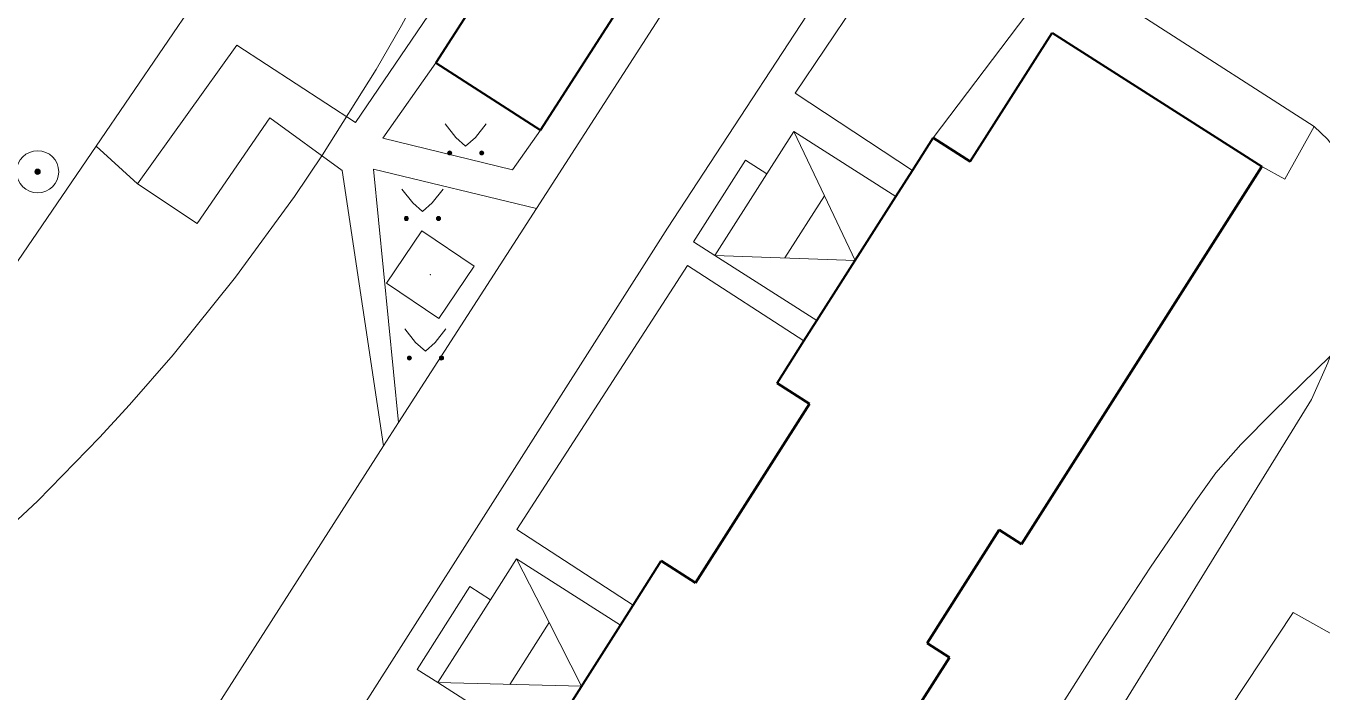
# Model space of a CAD drawing. Extents: x 1000 to 4000, y -5000 to -1000.
# Drawn here: x 1460.8 to 1522.3, y -4494.7 to -4463.1 of the extents above; entities that cross this region are included whole.
import ezdxf

# ---------------------------------------------------------------- set-up
doc = ezdxf.new("R2010")
doc.units = 0
doc.header["$MEASUREMENT"] = 0
for name, color, linetype in [('СЛОЙ_24', 7, 'CONTINUOUS'), ('СЛОЙ_3', 7, 'CONTINUOUS'), ('СЛОЙ_41', 7, 'CONTINUOUS'), ('СЛОЙ_50', 7, 'CONTINUOUS'), ('СЛОЙ_6', 7, 'CONTINUOUS'), ('СЛОЙ_7', 7, 'CONTINUOUS')]:
    doc.layers.add(name, color=color, linetype=linetype)

msp = doc.modelspace()

# ---------------------------------------------------------------- linework, layer by layer
at = {"layer": 'СЛОЙ_24', "color": 253, "linetype": 'Continuous', "lineweight": 0}
for p, q in [((1480.285, -4464.868), (1477.77, -4468.436)), ((1485.252, -4468.057), (1483.909, -4469.941)), ((1521.941, -4467.882), (1520.562, -4470.385)), ((1520.562, -4470.385), (1519.469, -4469.783))]:
    msp.add_line(p, q, dxfattribs=at)
for points in [[(1466.133, -4470.596), (1470.832, -4464.021), (1476.467, -4467.692), (1490.885, -4446.474)], [(1500.18, -4459.092), (1502.131, -4457.706), (1503.225, -4457.341), (1504.757, -4457.414), (1506.489, -4457.943), (1521.941, -4467.882)], [(1485.051, -4471.767), (1494.226, -4457.523)], [(1462.36, -4518.032), (1470.356, -4505.557), (1491.269, -4472.699), (1500.18, -4459.092)], [(1509.11, -4461.498), (1503.874, -4468.417)], [(1502.886, -4469.969), (1497.322, -4466.297), (1500.144, -4462.119)], [(1477.803, -4483.03), (1475.843, -4469.97), (1472.398, -4467.465), (1468.952, -4472.475), (1466.133, -4470.596)], [(1477.77, -4468.436), (1483.909, -4469.941)], [(1488.42, -4533.699), (1501.181, -4514.246), (1521.829, -4480.824), (1522.603, -4479.091), (1523.606, -4476.219), (1524.062, -4473.939), (1524.108, -4471.676), (1523.808, -4470.523), (1523.561, -4470.035), (1523.239, -4469.334), (1522.576, -4468.488), (1521.941, -4467.882)], [(1466.133, -4470.596), (1464.16, -4468.811)], [(1478.512, -4481.922), (1477.321, -4469.911)], [(1477.321, -4469.911), (1485.051, -4471.767)], [(1478.974, -4481.2), (1485.051, -4471.767)], [(1489.645, -4490.574), (1484.121, -4486.998), (1492.217, -4474.468), (1497.742, -4478.045)], [(1478.512, -4481.922), (1478.974, -4481.2)], [(1477.803, -4483.03), (1478.512, -4481.922)], [(1464.648, -4503.588), (1477.803, -4483.03)], [(1513.424, -4502.291), (1520.949, -4490.931), (1525.928, -4493.703)]]:
    msp.add_lwpolyline(points, dxfattribs=at)
at = {"layer": 'СЛОЙ_3', "color": 253, "linetype": 'Continuous', "lineweight": 0}
for p, q in [((1477.939, -4475.308), (1479.622, -4472.825)), ((1479.622, -4472.825), (1482.105, -4474.507)), ((1482.105, -4474.507), (1480.423, -4476.99)), ((1477.939, -4475.308), (1480.423, -4476.99))]:
    msp.add_line(p, q, dxfattribs=at)
msp.add_point((1480.022, -4474.907), dxfattribs=at)
at = {"layer": 'СЛОЙ_41', "color": 253, "linetype": 'Continuous', "lineweight": 0}
for p, q in [((1480.722, -4467.746), (1481.232, -4468.396)), ((1482.672, -4467.746), (1482.162, -4468.396)), ((1481.232, -4468.396), (1481.692, -4468.806)), ((1482.162, -4468.396), (1481.692, -4468.806)), ((1478.671, -4470.856), (1479.181, -4471.506)), ((1480.621, -4470.856), (1480.111, -4471.506)), ((1479.181, -4471.506), (1479.641, -4471.916)), ((1480.111, -4471.506), (1479.641, -4471.916)), ((1478.812, -4477.474), (1479.322, -4478.124)), ((1480.762, -4477.474), (1480.252, -4478.124)), ((1479.322, -4478.124), (1479.782, -4478.534)), ((1480.252, -4478.124), (1479.782, -4478.534))]:
    msp.add_line(p, q, dxfattribs=at)
for centre in [(1480.936, -4469.134), (1482.457, -4469.134), (1478.885, -4472.244), (1480.406, -4472.244), (1479.026, -4478.862), (1480.547, -4478.862)]:
    msp.add_circle(centre, 0.0976, dxfattribs=at)
for points in [[(1480.854, -4469.188), (1480.845, -4469.097), (1480.854, -4469.08)], [(1480.867, -4469.203), (1480.854, -4469.08), (1480.867, -4469.065)], [(1480.854, -4469.188), (1480.854, -4469.08), (1480.867, -4469.203)], [(1480.881, -4469.215), (1480.867, -4469.065), (1480.881, -4469.053)], [(1480.867, -4469.203), (1480.867, -4469.065), (1480.881, -4469.215)], [(1480.898, -4469.224), (1480.881, -4469.053), (1480.898, -4469.044)], [(1480.881, -4469.215), (1480.881, -4469.053), (1480.898, -4469.224)], [(1480.917, -4469.23), (1480.898, -4469.044), (1480.917, -4469.038)], [(1480.898, -4469.224), (1480.898, -4469.044), (1480.917, -4469.23)], [(1480.936, -4469.232), (1480.917, -4469.038), (1480.936, -4469.036)], [(1480.917, -4469.23), (1480.917, -4469.038), (1480.936, -4469.232)], [(1482.375, -4469.188), (1482.366, -4469.097), (1482.375, -4469.08)], [(1482.388, -4469.203), (1482.375, -4469.08), (1482.388, -4469.065)], [(1482.375, -4469.188), (1482.375, -4469.08), (1482.388, -4469.203)], [(1482.402, -4469.215), (1482.388, -4469.065), (1482.402, -4469.053)], [(1482.388, -4469.203), (1482.388, -4469.065), (1482.402, -4469.215)], [(1482.419, -4469.224), (1482.402, -4469.053), (1482.419, -4469.044)], [(1482.402, -4469.215), (1482.402, -4469.053), (1482.419, -4469.224)], [(1482.438, -4469.23), (1482.419, -4469.044), (1482.438, -4469.038)], [(1482.419, -4469.224), (1482.419, -4469.044), (1482.438, -4469.23)], [(1482.457, -4469.232), (1482.438, -4469.038), (1482.457, -4469.036)], [(1482.438, -4469.23), (1482.438, -4469.038), (1482.457, -4469.232)], [(1480.84, -4469.153), (1480.838, -4469.134), (1480.84, -4469.115)], [(1480.845, -4469.171), (1480.84, -4469.115), (1480.845, -4469.097)], [(1480.84, -4469.153), (1480.84, -4469.115), (1480.845, -4469.171)], [(1480.845, -4469.171), (1480.845, -4469.097), (1480.854, -4469.188)], [(1482.361, -4469.153), (1482.359, -4469.134), (1482.361, -4469.115)], [(1482.366, -4469.171), (1482.361, -4469.115), (1482.366, -4469.097)], [(1482.361, -4469.153), (1482.361, -4469.115), (1482.366, -4469.171)], [(1482.366, -4469.171), (1482.366, -4469.097), (1482.375, -4469.188)], [(1478.83, -4472.325), (1478.816, -4472.175), (1478.83, -4472.163)], [(1478.847, -4472.334), (1478.83, -4472.163), (1478.847, -4472.154)], [(1478.83, -4472.325), (1478.83, -4472.163), (1478.847, -4472.334)], [(1478.866, -4472.34), (1478.847, -4472.154), (1478.866, -4472.148)], [(1478.847, -4472.334), (1478.847, -4472.154), (1478.866, -4472.34)], [(1478.885, -4472.342), (1478.866, -4472.148), (1478.885, -4472.146)], [(1478.866, -4472.34), (1478.866, -4472.148), (1478.885, -4472.342)], [(1480.351, -4472.325), (1480.337, -4472.175), (1480.351, -4472.163)], [(1480.368, -4472.334), (1480.351, -4472.163), (1480.368, -4472.154)], [(1480.351, -4472.325), (1480.351, -4472.163), (1480.368, -4472.334)], [(1480.387, -4472.34), (1480.368, -4472.154), (1480.387, -4472.148)], [(1480.368, -4472.334), (1480.368, -4472.154), (1480.387, -4472.34)], [(1480.406, -4472.342), (1480.387, -4472.148), (1480.406, -4472.146)], [(1480.387, -4472.34), (1480.387, -4472.148), (1480.406, -4472.342)], [(1478.789, -4472.263), (1478.787, -4472.244), (1478.789, -4472.225)], [(1478.794, -4472.281), (1478.789, -4472.225), (1478.794, -4472.207)], [(1478.789, -4472.263), (1478.789, -4472.225), (1478.794, -4472.281)], [(1478.803, -4472.298), (1478.794, -4472.207), (1478.803, -4472.19)], [(1478.794, -4472.281), (1478.794, -4472.207), (1478.803, -4472.298)], [(1478.816, -4472.313), (1478.803, -4472.19), (1478.816, -4472.175)], [(1478.803, -4472.298), (1478.803, -4472.19), (1478.816, -4472.313)], [(1478.816, -4472.313), (1478.816, -4472.175), (1478.83, -4472.325)], [(1480.31, -4472.263), (1480.308, -4472.244), (1480.31, -4472.225)], [(1480.315, -4472.281), (1480.31, -4472.225), (1480.315, -4472.207)], [(1480.31, -4472.263), (1480.31, -4472.225), (1480.315, -4472.281)], [(1480.324, -4472.298), (1480.315, -4472.207), (1480.324, -4472.19)], [(1480.315, -4472.281), (1480.315, -4472.207), (1480.324, -4472.298)], [(1480.337, -4472.313), (1480.324, -4472.19), (1480.337, -4472.175)], [(1480.324, -4472.298), (1480.324, -4472.19), (1480.337, -4472.313)], [(1480.337, -4472.313), (1480.337, -4472.175), (1480.351, -4472.325)], [(1478.93, -4478.881), (1478.928, -4478.862), (1478.93, -4478.843)], [(1478.935, -4478.899), (1478.93, -4478.843), (1478.935, -4478.825)], [(1478.93, -4478.881), (1478.93, -4478.843), (1478.935, -4478.899)], [(1478.944, -4478.916), (1478.935, -4478.825), (1478.944, -4478.808)], [(1478.935, -4478.899), (1478.935, -4478.825), (1478.944, -4478.916)], [(1478.957, -4478.931), (1478.944, -4478.808), (1478.957, -4478.793)], [(1478.944, -4478.916), (1478.944, -4478.808), (1478.957, -4478.931)], [(1478.971, -4478.943), (1478.957, -4478.793), (1478.971, -4478.781)], [(1478.957, -4478.931), (1478.957, -4478.793), (1478.971, -4478.943)], [(1478.988, -4478.952), (1478.971, -4478.781), (1478.988, -4478.772)], [(1478.971, -4478.943), (1478.971, -4478.781), (1478.988, -4478.952)], [(1479.007, -4478.958), (1478.988, -4478.772), (1479.007, -4478.766)], [(1478.988, -4478.952), (1478.988, -4478.772), (1479.007, -4478.958)], [(1479.026, -4478.96), (1479.007, -4478.766), (1479.026, -4478.764)], [(1479.007, -4478.958), (1479.007, -4478.766), (1479.026, -4478.96)], [(1480.451, -4478.881), (1480.449, -4478.862), (1480.451, -4478.843)], [(1480.456, -4478.899), (1480.451, -4478.843), (1480.456, -4478.825)], [(1480.451, -4478.881), (1480.451, -4478.843), (1480.456, -4478.899)], [(1480.465, -4478.916), (1480.456, -4478.825), (1480.465, -4478.808)], [(1480.456, -4478.899), (1480.456, -4478.825), (1480.465, -4478.916)], [(1480.478, -4478.931), (1480.465, -4478.808), (1480.478, -4478.793)], [(1480.465, -4478.916), (1480.465, -4478.808), (1480.478, -4478.931)], [(1480.492, -4478.943), (1480.478, -4478.793), (1480.492, -4478.781)], [(1480.478, -4478.931), (1480.478, -4478.793), (1480.492, -4478.943)], [(1480.509, -4478.952), (1480.492, -4478.781), (1480.509, -4478.772)], [(1480.492, -4478.943), (1480.492, -4478.781), (1480.509, -4478.952)], [(1480.528, -4478.958), (1480.509, -4478.772), (1480.528, -4478.766)], [(1480.509, -4478.952), (1480.509, -4478.772), (1480.528, -4478.958)], [(1480.547, -4478.96), (1480.528, -4478.766), (1480.547, -4478.764)], [(1480.528, -4478.958), (1480.528, -4478.766), (1480.547, -4478.96)]]:
    msp.add_solid(points, dxfattribs=at)
at = {"layer": 'СЛОЙ_41', "color": 253, "linetype": 'Continuous', "lineweight": 0, "extrusion": (0, 0, -1)}
for points in [[(-1480.936, -4469.232), (-1480.936, -4469.036), (-1480.955, -4469.23)], [(-1480.955, -4469.23), (-1480.936, -4469.036), (-1480.955, -4469.038)], [(-1480.955, -4469.23), (-1480.955, -4469.038), (-1480.973, -4469.224)], [(-1480.973, -4469.224), (-1480.955, -4469.038), (-1480.973, -4469.044)], [(-1480.973, -4469.224), (-1480.973, -4469.044), (-1480.99, -4469.215)], [(-1480.99, -4469.215), (-1480.973, -4469.044), (-1480.99, -4469.053)], [(-1480.99, -4469.215), (-1480.99, -4469.053), (-1481.005, -4469.203)], [(-1481.005, -4469.203), (-1480.99, -4469.053), (-1481.005, -4469.065)], [(-1481.005, -4469.203), (-1481.005, -4469.065), (-1481.017, -4469.188)], [(-1481.017, -4469.188), (-1481.005, -4469.065), (-1481.017, -4469.08)], [(-1481.017, -4469.188), (-1481.017, -4469.08), (-1481.026, -4469.171)], [(-1481.026, -4469.171), (-1481.017, -4469.08), (-1481.026, -4469.097)], [(-1482.457, -4469.232), (-1482.457, -4469.036), (-1482.476, -4469.23)], [(-1482.476, -4469.23), (-1482.457, -4469.036), (-1482.476, -4469.038)], [(-1482.476, -4469.23), (-1482.476, -4469.038), (-1482.494, -4469.224)], [(-1482.494, -4469.224), (-1482.476, -4469.038), (-1482.494, -4469.044)], [(-1482.494, -4469.224), (-1482.494, -4469.044), (-1482.511, -4469.215)], [(-1482.511, -4469.215), (-1482.494, -4469.044), (-1482.511, -4469.053)], [(-1482.511, -4469.215), (-1482.511, -4469.053), (-1482.526, -4469.203)], [(-1482.526, -4469.203), (-1482.511, -4469.053), (-1482.526, -4469.065)], [(-1482.526, -4469.203), (-1482.526, -4469.065), (-1482.538, -4469.188)], [(-1482.538, -4469.188), (-1482.526, -4469.065), (-1482.538, -4469.08)], [(-1482.538, -4469.188), (-1482.538, -4469.08), (-1482.547, -4469.171)], [(-1482.547, -4469.171), (-1482.538, -4469.08), (-1482.547, -4469.097)], [(-1481.026, -4469.171), (-1481.026, -4469.097), (-1481.031, -4469.153)], [(-1481.031, -4469.153), (-1481.026, -4469.097), (-1481.031, -4469.115)], [(-1481.031, -4469.153), (-1481.031, -4469.115), (-1481.033, -4469.134)], [(-1482.547, -4469.171), (-1482.547, -4469.097), (-1482.552, -4469.153)], [(-1482.552, -4469.153), (-1482.547, -4469.097), (-1482.552, -4469.115)], [(-1482.552, -4469.153), (-1482.552, -4469.115), (-1482.554, -4469.134)], [(-1478.885, -4472.342), (-1478.885, -4472.146), (-1478.904, -4472.34)], [(-1478.904, -4472.34), (-1478.885, -4472.146), (-1478.904, -4472.148)], [(-1478.904, -4472.34), (-1478.904, -4472.148), (-1478.922, -4472.334)], [(-1478.922, -4472.334), (-1478.904, -4472.148), (-1478.922, -4472.154)], [(-1478.922, -4472.334), (-1478.922, -4472.154), (-1478.939, -4472.325)], [(-1478.939, -4472.325), (-1478.922, -4472.154), (-1478.939, -4472.163)], [(-1478.939, -4472.325), (-1478.939, -4472.163), (-1478.954, -4472.313)], [(-1478.954, -4472.313), (-1478.939, -4472.163), (-1478.954, -4472.175)], [(-1480.406, -4472.342), (-1480.406, -4472.146), (-1480.425, -4472.34)], [(-1480.425, -4472.34), (-1480.406, -4472.146), (-1480.425, -4472.148)], [(-1480.425, -4472.34), (-1480.425, -4472.148), (-1480.443, -4472.334)], [(-1480.443, -4472.334), (-1480.425, -4472.148), (-1480.443, -4472.154)], [(-1480.443, -4472.334), (-1480.443, -4472.154), (-1480.46, -4472.325)], [(-1480.46, -4472.325), (-1480.443, -4472.154), (-1480.46, -4472.163)], [(-1480.46, -4472.325), (-1480.46, -4472.163), (-1480.475, -4472.313)], [(-1480.475, -4472.313), (-1480.46, -4472.163), (-1480.475, -4472.175)], [(-1478.954, -4472.313), (-1478.954, -4472.175), (-1478.966, -4472.298)], [(-1478.966, -4472.298), (-1478.954, -4472.175), (-1478.966, -4472.19)], [(-1478.966, -4472.298), (-1478.966, -4472.19), (-1478.975, -4472.281)], [(-1478.975, -4472.281), (-1478.966, -4472.19), (-1478.975, -4472.207)], [(-1478.975, -4472.281), (-1478.975, -4472.207), (-1478.98, -4472.263)], [(-1478.98, -4472.263), (-1478.975, -4472.207), (-1478.98, -4472.225)], [(-1478.98, -4472.263), (-1478.98, -4472.225), (-1478.982, -4472.244)], [(-1480.475, -4472.313), (-1480.475, -4472.175), (-1480.487, -4472.298)], [(-1480.487, -4472.298), (-1480.475, -4472.175), (-1480.487, -4472.19)], [(-1480.487, -4472.298), (-1480.487, -4472.19), (-1480.496, -4472.281)], [(-1480.496, -4472.281), (-1480.487, -4472.19), (-1480.496, -4472.207)], [(-1480.496, -4472.281), (-1480.496, -4472.207), (-1480.501, -4472.263)], [(-1480.501, -4472.263), (-1480.496, -4472.207), (-1480.501, -4472.225)], [(-1480.501, -4472.263), (-1480.501, -4472.225), (-1480.503, -4472.244)], [(-1479.026, -4478.96), (-1479.026, -4478.764), (-1479.045, -4478.958)], [(-1479.045, -4478.958), (-1479.026, -4478.764), (-1479.045, -4478.766)], [(-1479.045, -4478.958), (-1479.045, -4478.766), (-1479.063, -4478.952)], [(-1479.063, -4478.952), (-1479.045, -4478.766), (-1479.063, -4478.772)], [(-1479.063, -4478.952), (-1479.063, -4478.772), (-1479.08, -4478.943)], [(-1479.08, -4478.943), (-1479.063, -4478.772), (-1479.08, -4478.781)], [(-1479.08, -4478.943), (-1479.08, -4478.781), (-1479.095, -4478.931)], [(-1479.095, -4478.931), (-1479.08, -4478.781), (-1479.095, -4478.793)], [(-1479.095, -4478.931), (-1479.095, -4478.793), (-1479.107, -4478.916)], [(-1479.107, -4478.916), (-1479.095, -4478.793), (-1479.107, -4478.808)], [(-1479.107, -4478.916), (-1479.107, -4478.808), (-1479.116, -4478.899)], [(-1479.116, -4478.899), (-1479.107, -4478.808), (-1479.116, -4478.825)], [(-1479.116, -4478.899), (-1479.116, -4478.825), (-1479.121, -4478.881)], [(-1479.121, -4478.881), (-1479.116, -4478.825), (-1479.121, -4478.843)], [(-1479.121, -4478.881), (-1479.121, -4478.843), (-1479.123, -4478.862)], [(-1480.547, -4478.96), (-1480.547, -4478.764), (-1480.566, -4478.958)], [(-1480.566, -4478.958), (-1480.547, -4478.764), (-1480.566, -4478.766)], [(-1480.566, -4478.958), (-1480.566, -4478.766), (-1480.584, -4478.952)], [(-1480.584, -4478.952), (-1480.566, -4478.766), (-1480.584, -4478.772)], [(-1480.584, -4478.952), (-1480.584, -4478.772), (-1480.601, -4478.943)], [(-1480.601, -4478.943), (-1480.584, -4478.772), (-1480.601, -4478.781)], [(-1480.601, -4478.943), (-1480.601, -4478.781), (-1480.616, -4478.931)], [(-1480.616, -4478.931), (-1480.601, -4478.781), (-1480.616, -4478.793)], [(-1480.616, -4478.931), (-1480.616, -4478.793), (-1480.628, -4478.916)], [(-1480.628, -4478.916), (-1480.616, -4478.793), (-1480.628, -4478.808)], [(-1480.628, -4478.916), (-1480.628, -4478.808), (-1480.637, -4478.899)], [(-1480.637, -4478.899), (-1480.628, -4478.808), (-1480.637, -4478.825)], [(-1480.637, -4478.899), (-1480.637, -4478.825), (-1480.642, -4478.881)], [(-1480.642, -4478.881), (-1480.637, -4478.825), (-1480.642, -4478.843)], [(-1480.642, -4478.881), (-1480.642, -4478.843), (-1480.644, -4478.862)]]:
    msp.add_solid(points, dxfattribs=at)
at = {"layer": 'СЛОЙ_50', "color": 253, "linetype": 'Continuous', "lineweight": 0}
for points in [[(1444.179, -4499.187), (1445.753, -4498.18), (1448.564, -4496.271), (1449.939, -4495.289), (1452.627, -4493.27), (1456.085, -4490.464), (1457.759, -4489.012), (1461.393, -4485.626), (1464.33, -4482.628), (1465.748, -4481.084), (1467.814, -4478.713), (1470.774, -4475.031), (1473.567, -4471.2), (1474.901, -4469.228), (1477.443, -4465.171), (1478.652, -4463.086), (1480.386, -4459.889), (1482.553, -4455.495), (1483.574, -4453.242), (1485.026, -4449.792), (1486.902, -4444.797)], [(1506.369, -4500.987), (1511.767, -4492.484), (1514.176, -4488.785), (1516.327, -4485.635), (1517.29, -4484.308), (1518.47, -4482.953), (1520.016, -4481.393), (1522.715, -4478.771)]]:
    msp.add_lwpolyline(points, dxfattribs=at)
at = {"layer": 'СЛОЙ_6', "color": 253, "linetype": 'Continuous', "lineweight": 50}
for p, q in [((1503.874, -4468.417), (1505.635, -4469.536)), ((1508.071, -4487.683), (1519.469, -4469.783)), ((1496.467, -4480.046), (1498.008, -4481.027)), ((1492.602, -4489.517), (1498.008, -4481.027)), ((1503.586, -4492.378), (1507.007, -4487.006)), ((1508.071, -4487.683), (1507.007, -4487.006)), ((1490.977, -4488.482), (1492.602, -4489.517)), ((1504.65, -4493.056), (1503.586, -4492.378)), ((1495.193, -4507.907), (1504.65, -4493.056))]:
    msp.add_line(p, q, dxfattribs=at)
at = {"layer": 'СЛОЙ_6', "color": 253, "linetype": 'Continuous', "lineweight": 40}
for points in [[(1485.252, -4468.057), (1492.363, -4456.982), (1487.395, -4453.792), (1480.285, -4464.868)], [(1505.635, -4469.536), (1509.514, -4463.444)], [(1509.514, -4463.444), (1519.469, -4469.783)], [(1480.285, -4464.868), (1485.252, -4468.057)], [(1502.886, -4469.969), (1503.874, -4468.417)], [(1502.103, -4471.198), (1502.886, -4469.969)], [(1498.355, -4477.082), (1502.103, -4471.198)], [(1497.742, -4478.045), (1498.355, -4477.082)], [(1496.467, -4480.046), (1497.742, -4478.045)], [(1489.645, -4490.574), (1490.977, -4488.482)], [(1489.04, -4491.524), (1489.645, -4490.574)], [(1485.302, -4497.394), (1489.04, -4491.524)]]:
    msp.add_lwpolyline(points, dxfattribs=at)
at = {"layer": 'СЛОЙ_7', "color": 253, "linetype": 'Continuous', "lineweight": 0}
for p, q in [((1469.917, -4460.378), (1464.16, -4468.811)), ((1497.262, -4468.115), (1495.984, -4470.121)), ((1502.103, -4471.198), (1497.262, -4468.115)), ((1497.262, -4468.115), (1498.716, -4471.173)), ((1464.16, -4468.811), (1448.329, -4492.003)), ((1494.97, -4469.475), (1492.5, -4473.353)), ((1495.984, -4470.121), (1494.97, -4469.475)), ((1495.984, -4470.121), (1493.514, -4473.999)), ((1496.842, -4474.115), (1498.716, -4471.173)), ((1498.716, -4471.173), (1500.171, -4474.231)), ((1492.5, -4473.353), (1493.514, -4473.999)), ((1498.355, -4477.082), (1493.514, -4473.999)), ((1500.171, -4474.231), (1493.514, -4473.999)), ((1484.111, -4488.385), (1482.876, -4490.325)), ((1489.04, -4491.524), (1484.111, -4488.385)), ((1484.111, -4488.385), (1485.652, -4491.405)), ((1481.895, -4489.7), (1479.392, -4493.63)), ((1482.876, -4490.325), (1481.895, -4489.7)), ((1482.876, -4490.325), (1480.373, -4494.255)), ((1483.783, -4494.34), (1485.652, -4491.405)), ((1485.652, -4491.405), (1487.193, -4494.424)), ((1479.392, -4493.63), (1480.373, -4494.255)), ((1485.302, -4497.394), (1480.373, -4494.255)), ((1487.193, -4494.424), (1480.373, -4494.255))]:
    msp.add_line(p, q, dxfattribs=at)
for radius in [1, 0.127]:
    msp.add_circle((1461.388, -4470.027), radius, dxfattribs=at)
at = {"layer": 'СЛОЙ_7', "color": 253, "linetype": 'Continuous', "lineweight": 0, "extrusion": (0, 0, -1)}
for points in [[(-1461.515, -4470.027), (-1461.26, -4470.027), (-1461.513, -4470.002)], [(-1461.513, -4470.002), (-1461.26, -4470.027), (-1461.263, -4470.002)], [(-1461.513, -4470.002), (-1461.263, -4470.002), (-1461.505, -4469.978)], [(-1461.505, -4469.978), (-1461.263, -4470.002), (-1461.27, -4469.978)], [(-1461.505, -4469.978), (-1461.27, -4469.978), (-1461.494, -4469.956)], [(-1461.494, -4469.956), (-1461.27, -4469.978), (-1461.282, -4469.956)], [(-1461.494, -4469.956), (-1461.282, -4469.956), (-1461.478, -4469.937)], [(-1461.478, -4469.937), (-1461.282, -4469.956), (-1461.297, -4469.937)], [(-1461.478, -4469.937), (-1461.297, -4469.937), (-1461.458, -4469.921)], [(-1461.458, -4469.921), (-1461.297, -4469.937), (-1461.317, -4469.921)], [(-1461.458, -4469.921), (-1461.317, -4469.921), (-1461.436, -4469.909)], [(-1461.436, -4469.909), (-1461.317, -4469.921), (-1461.339, -4469.909)], [(-1461.436, -4469.909), (-1461.339, -4469.909), (-1461.412, -4469.902)], [(-1461.412, -4469.902), (-1461.339, -4469.909), (-1461.363, -4469.902)], [(-1461.412, -4469.902), (-1461.363, -4469.902), (-1461.388, -4469.9)]]:
    msp.add_solid(points, dxfattribs=at)
at = {"layer": 'СЛОЙ_7', "color": 253, "linetype": 'Continuous', "lineweight": 0}
for points in [[(1461.515, -4470.027), (1461.263, -4470.052), (1461.26, -4470.027)], [(1461.513, -4470.052), (1461.263, -4470.052), (1461.515, -4470.027)], [(1461.513, -4470.052), (1461.27, -4470.076), (1461.263, -4470.052)], [(1461.505, -4470.076), (1461.27, -4470.076), (1461.513, -4470.052)], [(1461.505, -4470.076), (1461.282, -4470.098), (1461.27, -4470.076)], [(1461.494, -4470.098), (1461.282, -4470.098), (1461.505, -4470.076)], [(1461.494, -4470.098), (1461.297, -4470.117), (1461.282, -4470.098)], [(1461.478, -4470.117), (1461.297, -4470.117), (1461.494, -4470.098)], [(1461.478, -4470.117), (1461.317, -4470.133), (1461.297, -4470.117)], [(1461.458, -4470.133), (1461.317, -4470.133), (1461.478, -4470.117)], [(1461.458, -4470.133), (1461.339, -4470.145), (1461.317, -4470.133)], [(1461.436, -4470.145), (1461.339, -4470.145), (1461.458, -4470.133)], [(1461.436, -4470.145), (1461.363, -4470.152), (1461.339, -4470.145)], [(1461.412, -4470.152), (1461.363, -4470.152), (1461.436, -4470.145)], [(1461.412, -4470.152), (1461.388, -4470.155), (1461.363, -4470.152)]]:
    msp.add_solid(points, dxfattribs=at)

doc.saveas('drawing.dxf')
